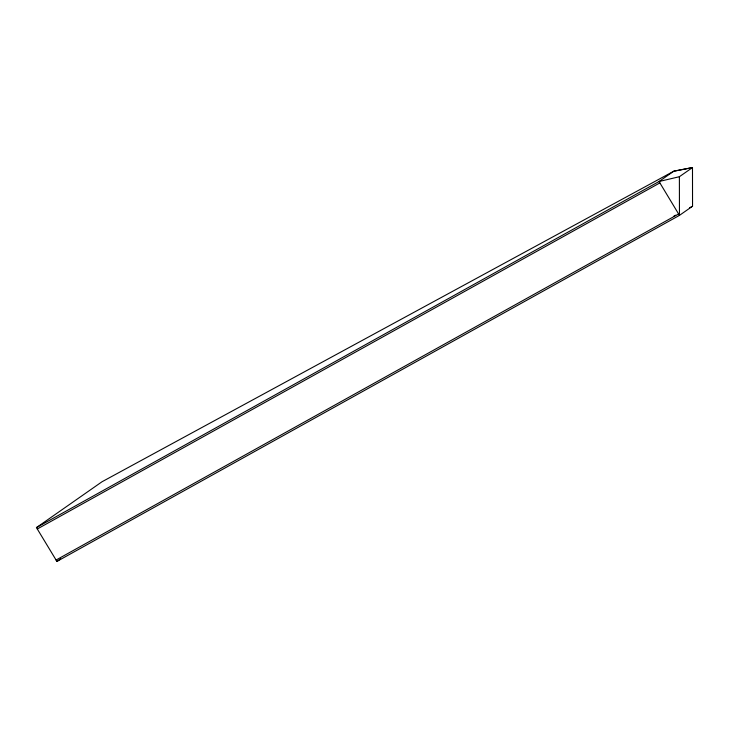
<?xml version="1.0" encoding="UTF-8"?>
<svg xmlns="http://www.w3.org/2000/svg" width="729" height="729" viewBox="0 0 729 729"><rect width="100%" height="100%" fill="white"/><g stroke="black" fill="none" stroke-linecap="round" stroke-linejoin="round"><path stroke-width="1.09" d="M36.45 527.596L102.014 481.76L673.796 171.197L692.486 167.57L692.55 206.216L679.455 215.374L56.926 561.43L36.45 527.596L659.034 181.512L673.796 171.197L692.486 167.57L679.382 176.719L659.034 181.512L679.455 215.374L679.382 176.719M56.926 561.43L60.625 558.842M37.297 528.99L659.882 182.906M673.705 216.285L675.637 215.219M56.051 560.054L678.608 213.971M689.552 207.838L692.55 206.216"/></g></svg>
